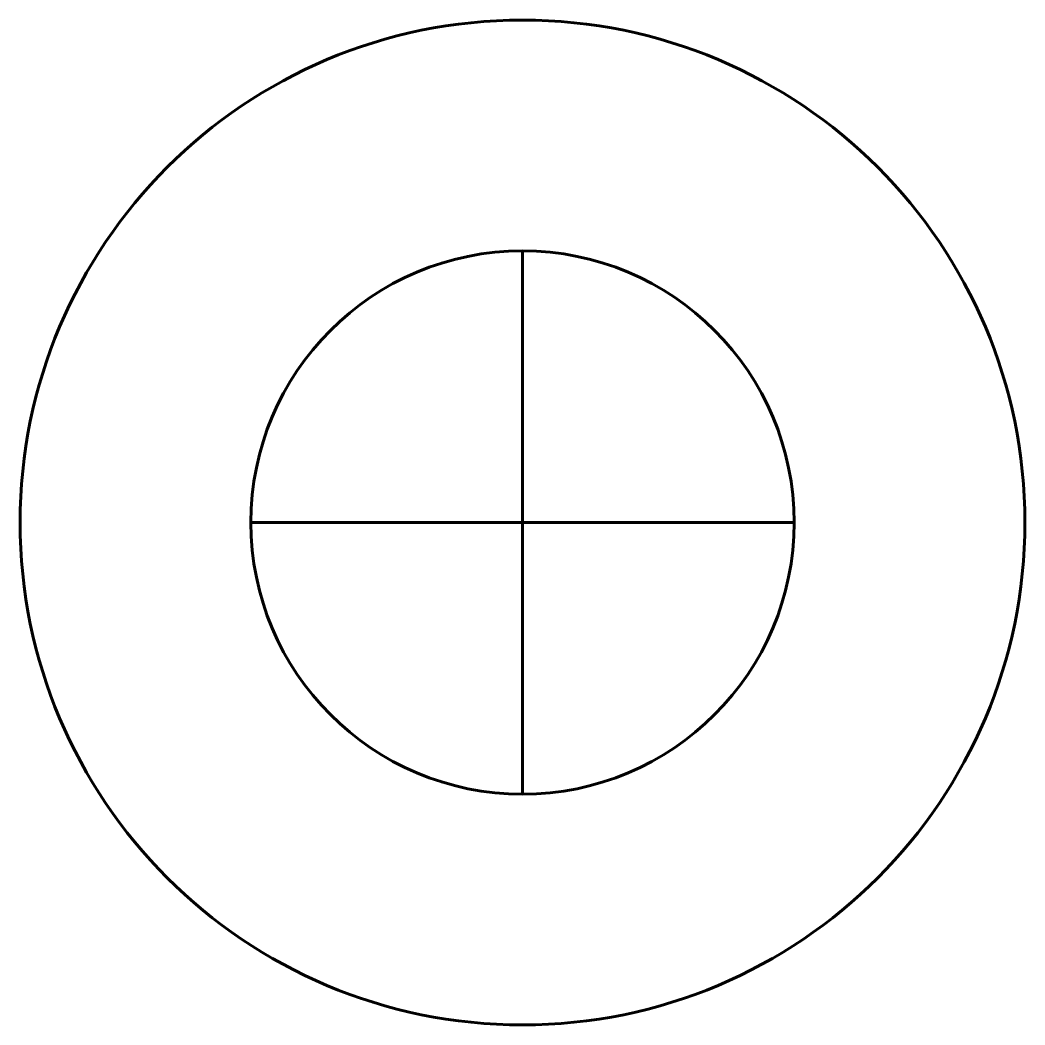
# Model space of a CAD drawing. Header units: millimetres. Extents: x 837 to 997, y 561 to 721.
import ezdxf

# ---------------------------------------------------------------- set-up
doc = ezdxf.new("R2010")
doc.units = ezdxf.units.MM

msp = doc.modelspace()

# ---------------------------------------------------------------- linework, layer by layer
at = {"lineweight": 60}
for p, q in [((917.08, 597.71), (917.08, 684.48)), ((917.08, 641.09), (873.7, 641.09)), ((917.08, 641.09), (960.46, 641.09))]:
    msp.add_line(p, q, dxfattribs=at)
for radius in [80.22, 43.38]:
    msp.add_circle((917.08, 641.09), radius, dxfattribs=at)

doc.saveas('drawing.dxf')
